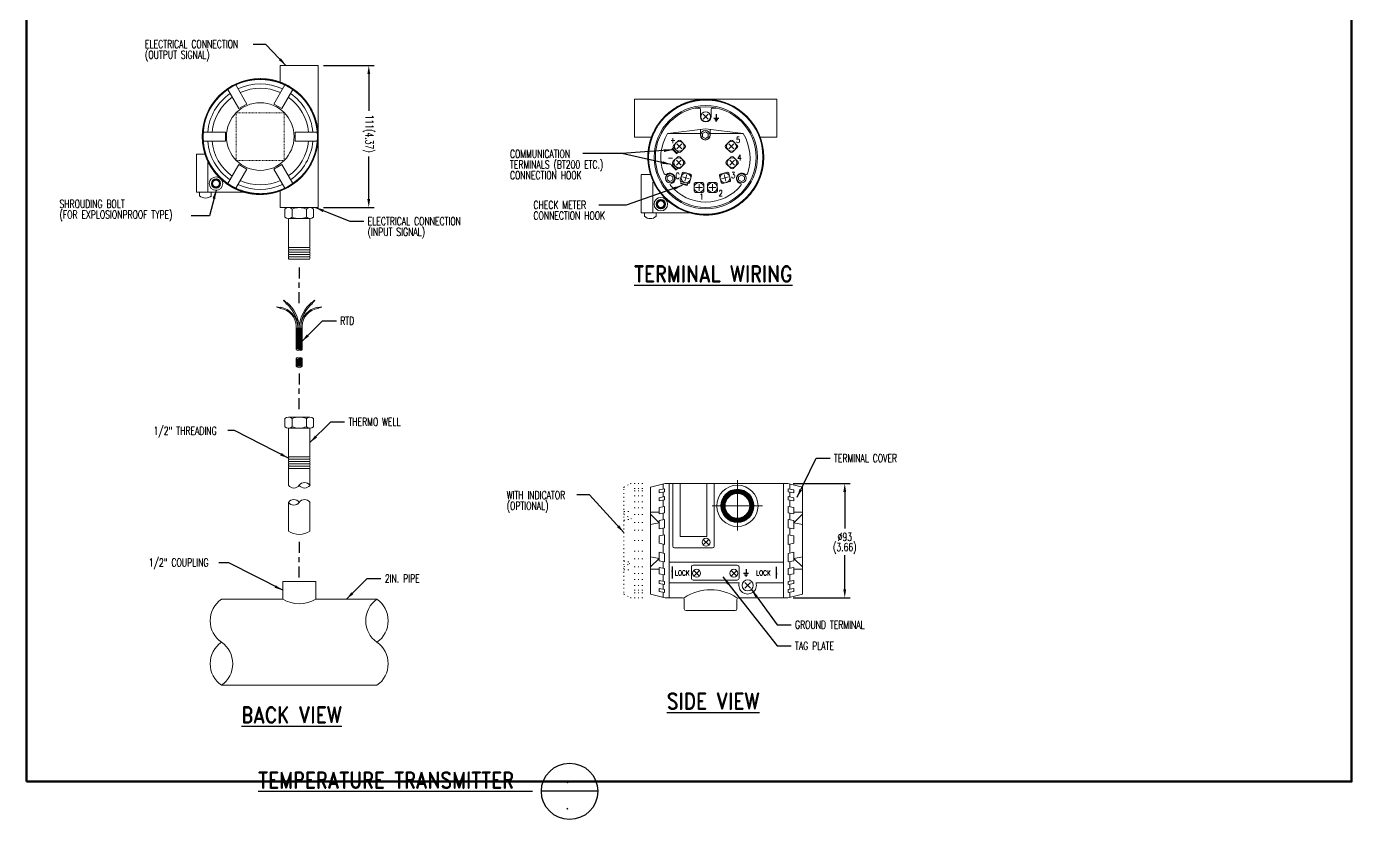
# Model space of a CAD drawing. Header units: inches. Extents: x -3516 to -3144, y -293 to -72.
# Drawn here: x -3516.4 to -3330.4, y -292.9 to -181.5 of the extents above; entities that cross this region are included whole.
import ezdxf
from ezdxf.enums import TextEntityAlignment as Align

# ---------------------------------------------------------------- set-up
doc = ezdxf.new("R2010")
doc.units = ezdxf.units.IN
doc.header["$LTSCALE"] = 0.5
doc.header["$MEASUREMENT"] = 0
doc.linetypes.add('HIDDEN2', pattern=[0.1875, 0.125, -0.0625])
doc.layers.get('0').update_dxf_attribs({"lineweight": 18})
doc.layers.get('Defpoints').update_dxf_attribs({"color": 251, "lineweight": 140})
for name, color, linetype in [('FH-TITLES', 101, 'Continuous'), ('MU-PART-NUMB', 21, 'Continuous'), ('MU-PART-NUMB @ 12', 21, 'Continuous')]:
    doc.layers.add(name, color=color, linetype=linetype)
doc.styles.add('ROMAND', font='romand.shx')
doc.styles.add('RomanS', font='romans.shx', dxfattribs={"width": 0.85})
doc.dimstyles.new('FH_Arrow_Leader', dxfattribs={"dimscale": 96, "dimtxt": 0.09375, "dimasz": 0.1, "dimexe": 0.0625, "dimexo": 0.0625, "dimgap": 0.09, "dimtad": 0, "dimtih": 1, "dimtoh": 1, "dimdec": 4, "dimzin": 0, "dimdsep": 46, "dimlunit": 4, "dimtxsty": 'RomanS', "dimcen": 0.09, "dimadec": 0, "dimazin": 0, "dimtfac": 1, "dimtdec": 4, "dimtofl": 0, "dimtmove": 0, "dimatfit": 3, "dimfxl": 1, "dimtolj": 1, "dimtzin": 0, "dimarcsym": 0})
pattern_1 = [(45, (328.96165, 21.9192), (-0.0972271824, 0.0972271824), [])]

msp = doc.modelspace()

# ---------------------------------------------------------------- hatches: boundary and pattern name
h = msp.add_hatch()
h.set_pattern_fill('ANSI31', color=256, scale=0.25, angle=-90, style=0)
h.set_pattern_definition([(315, (-3276.494807, -3677.43884), (0.0220970869, 0.0220970869), [])])
h.paths.add_polyline_path([(-3483.55, -188.84, 1), (-3483.55, -205.11, 1)])
h.paths.add_polyline_path([(-3483.55, -205, -1), (-3483.55, -188.95, -1)], flags=16)
h = msp.add_hatch()
h.set_pattern_fill('ANSI31', color=256, scale=0.25, style=0)
h.set_pattern_definition([(45, (59.45617, 7.1843), (-0.0220970869, 0.0220970869), [])])
h.paths.add_polyline_path([(-3429.14, -199.87, 1), (-3412.87, -199.87, 1)])
h.paths.add_polyline_path([(-3412.98, -199.87, -1), (-3429.04, -199.87, -1)], flags=16)
h = msp.add_hatch()
h.set_pattern_fill('ANSI31', color=256, angle=-90, style=0)
h.set_pattern_definition([(315, (-3276.87543, -3677.11332), (0.0883883476, 0.0883883476), [])])
h.paths.add_polyline_path([(-3489.76, -202.93, 1), (-3489.76, -204.23, 1)])
h.paths.add_polyline_path([(-3489.76, -204.05, -1), (-3489.76, -203.11, -1)], flags=16)
h = msp.add_hatch()
h.set_pattern_fill('ANSI31', color=256, angle=-90, style=0)
h.set_pattern_definition([(315, (-3214.42465, -3680.0066), (0.0883883476, 0.0883883476), [])])
h.paths.add_polyline_path([(-3427.31, -205.82, 1), (-3427.31, -207.12, 1)])
h.paths.add_polyline_path([(-3427.31, -206.94, -1), (-3427.31, -206, -1)], flags=16)
h = msp.add_hatch()
h.set_pattern_fill('ANSI31', color=256, scale=1.1, style=0)
h.set_pattern_definition(pattern_1)
h.paths.add_polyline_path([(-3477.67, -223.88), (-3478.49, -223.88), (-3478.49, -226.91, -0.521319), (-3478.08, -226.91, 0.521319), (-3477.67, -226.91)])
h = msp.add_hatch()
h.set_pattern_fill('ANSI31', color=256, scale=1.1, style=0)
h.set_pattern_definition(pattern_1)
h.paths.add_polyline_path([(-3477.67, -228.13, 0.521319), (-3478.08, -228.13, -0.521319), (-3478.49, -228.13), (-3478.49, -229.22), (-3477.67, -229.22)])
h = msp.add_hatch()
h.set_pattern_fill('ANSI31', color=256, style=0)
h.set_pattern_definition([(45, (7.14976, -45.29113), (-0.0883883476, 0.0883883476), [])])
h.paths.add_polyline_path([(-3418.88, -248.86, 1), (-3414.25, -248.86, 1)])
h.paths.add_polyline_path([(-3414.83, -248.86, -1), (-3418.3, -248.86, -1)], flags=16)

# ---------------------------------------------------------------- linework, layer by layer
for p, q in [((-3480.74, -189.34), (-3480.74, -186.99)), ((-3480.74, -186.99), (-3475.41, -186.99)), ((-3475.41, -206.96), (-3475.41, -186.99)), ((-3488.1, -190.36), (-3486.55, -193.04)), ((-3486.99, -189.73), (-3485.45, -192.41)), ((-3480.1, -189.73), (-3481.65, -192.41)), ((-3478.99, -190.36), (-3480.54, -193.04)), ((-3485.45, -192.41), (-3486.55, -193.04)), ((-3480.54, -193.04), (-3481.65, -192.41)), ((-3430.99, -197.06), (-3430.99, -191.73)), ((-3411.02, -191.73), (-3430.99, -191.73)), ((-3421.95, -192.97), (-3422.52, -192.97)), ((-3421.75, -194.19), (-3421.75, -193.17)), ((-3420.27, -194.19), (-3420.27, -193.17)), ((-3420.07, -192.97), (-3419.5, -192.97)), ((-3411.02, -197.06), (-3411.02, -191.73)), ((-3421.35, -193.84), (-3420.66, -194.53)), ((-3420.66, -193.84), (-3421.35, -194.53)), ((-3491.55, -196.34), (-3488.45, -196.34)), ((-3488.45, -196.34), (-3488.45, -197.61)), ((-3475.55, -196.34), (-3478.64, -196.34)), ((-3478.64, -196.34), (-3478.64, -197.61)), ((-3428.64, -197.06), (-3430.99, -197.06)), ((-3421.06, -195.87), (-3426.35, -196.56)), ((-3426.35, -196.56), (-3421.75, -196.56)), ((-3421.75, -196.77), (-3421.75, -195.96)), ((-3415.76, -196.56), (-3421.06, -195.87)), ((-3420.37, -196.77), (-3420.37, -195.96)), ((-3420.37, -196.56), (-3415.76, -196.56)), ((-3413.37, -197.06), (-3411.02, -197.06)), ((-3491.55, -197.61), (-3488.45, -197.61)), ((-3475.55, -197.61), (-3478.64, -197.61)), ((-3425.68, -198.64), (-3425.75, -198.72)), ((-3425.08, -199.39), (-3425.75, -198.72)), ((-3425.53, -198.49), (-3425.68, -198.64)), ((-3425, -199.32), (-3425.68, -198.64)), ((-3424.85, -197.52), (-3425.53, -198.21)), ((-3425.53, -198.49), (-3424.85, -199.17)), ((-3425.05, -198), (-3424.37, -198.69)), ((-3424.37, -198), (-3425.05, -198.69)), ((-3423.88, -198.21), (-3424.57, -197.52)), ((-3424.57, -199.17), (-3423.88, -198.49)), ((-3418.23, -198.21), (-3417.54, -197.52)), ((-3417.54, -199.17), (-3418.23, -198.49)), ((-3417.06, -198), (-3417.75, -198.69)), ((-3417.75, -198), (-3417.06, -198.69)), ((-3417.26, -197.52), (-3416.58, -198.21)), ((-3416.58, -198.49), (-3417.26, -199.17)), ((-3491.3, -199.44), (-3492.52, -199.44)), ((-3492.52, -199.44), (-3492.52, -204.81)), ((-3490.89, -200.46), (-3490.89, -204.81)), ((-3425.62, -200.79), (-3425.77, -200.94)), ((-3424.94, -199.82), (-3425.63, -200.5)), ((-3425.63, -200.79), (-3424.94, -201.47)), ((-3425.14, -200.3), (-3424.46, -200.99)), ((-3424.46, -200.3), (-3425.14, -200.99)), ((-3425.01, -199.31), (-3425.08, -199.39)), ((-3424.86, -199.17), (-3425, -199.32)), ((-3423.98, -200.5), (-3424.66, -199.82)), ((-3424.66, -201.47), (-3423.98, -200.79)), ((-3418.14, -200.5), (-3417.45, -199.82)), ((-3417.45, -201.47), (-3418.14, -200.79)), ((-3416.97, -200.3), (-3417.65, -200.99)), ((-3417.65, -200.3), (-3416.97, -200.99)), ((-3417.17, -199.82), (-3416.49, -200.5)), ((-3416.49, -200.79), (-3417.17, -201.47)), ((-3488.1, -203.58), (-3486.55, -200.9)), ((-3486.99, -204.22), (-3485.45, -201.54)), ((-3485.45, -201.54), (-3486.55, -200.9)), ((-3480.54, -200.9), (-3481.65, -201.54)), ((-3480.1, -204.22), (-3481.65, -201.54)), ((-3478.99, -203.58), (-3480.54, -200.9)), ((-3430.07, -202.33), (-3430.07, -207.7)), ((-3428.84, -202.31), (-3430.06, -202.31)), ((-3425.77, -200.94), (-3425.84, -201.02)), ((-3425.17, -201.69), (-3425.84, -201.02)), ((-3425.1, -201.61), (-3425.77, -200.94)), ((-3425.1, -201.61), (-3425.17, -201.69)), ((-3424.95, -201.47), (-3425.1, -201.61)), ((-3424.34, -202.13), (-3424.59, -203.07)), ((-3424.27, -202.65), (-3423.33, -202.9)), ((-3423.16, -202.24), (-3424.09, -201.99)), ((-3423.67, -202.31), (-3423.93, -203.25)), ((-3423.27, -203.42), (-3423.01, -202.49)), ((-3418.85, -203.42), (-3419.1, -202.49)), ((-3418.95, -202.24), (-3418.02, -201.99)), ((-3417.84, -202.65), (-3418.78, -202.9)), ((-3418.44, -202.31), (-3418.18, -203.25)), ((-3417.78, -202.13), (-3417.53, -203.07)), ((-3428.44, -203.36), (-3428.44, -207.7)), ((-3424.49, -203.52), (-3424.52, -203.62)), ((-3423.6, -203.86), (-3424.52, -203.62)), ((-3424.44, -203.31), (-3424.49, -203.52)), ((-3423.57, -203.76), (-3424.49, -203.52)), ((-3424.44, -203.31), (-3423.51, -203.56)), ((-3423.57, -203.76), (-3423.6, -203.86)), ((-3423.52, -203.56), (-3423.57, -203.76)), ((-3422.63, -203.65), (-3422.63, -204.62)), ((-3421.46, -203.45), (-3422.43, -203.45)), ((-3422.43, -204.13), (-3421.46, -204.14)), ((-3421.95, -203.65), (-3421.95, -204.62)), ((-3421.26, -204.62), (-3421.26, -203.65)), ((-3420.75, -204.62), (-3420.75, -203.65)), ((-3419.58, -204.13), (-3420.56, -204.14)), ((-3420.55, -203.45), (-3419.59, -203.45)), ((-3420.07, -203.65), (-3420.07, -204.62)), ((-3419.39, -203.65), (-3419.38, -204.62)), ((-3417.67, -203.31), (-3418.6, -203.56)), ((-3492.52, -204.81), (-3490.89, -204.81)), ((-3492.06, -204.81), (-3492.06, -205.29)), ((-3490.89, -204.81), (-3485.75, -204.81)), ((-3490.42, -204.81), (-3490.42, -205.29)), ((-3480.74, -204.61), (-3480.74, -206.96)), ((-3422.43, -204.82), (-3421.47, -204.82)), ((-3419.58, -204.82), (-3420.55, -204.82)), ((-3480.74, -206.96), (-3475.41, -206.96)), ((-3480.09, -207.16), (-3480.09, -208.31)), ((-3479.59, -206.96), (-3476.57, -206.96)), ((-3479.09, -207.16), (-3479.09, -208.31)), ((-3477.07, -207.16), (-3477.07, -208.31)), ((-3476.06, -207.16), (-3476.06, -208.31)), ((-3430.07, -207.7), (-3428.44, -207.7)), ((-3429.61, -207.7), (-3429.61, -208.18)), ((-3428.44, -207.7), (-3423.3, -207.7)), ((-3427.97, -207.7), (-3427.97, -208.18)), ((-3479.59, -208.51), (-3476.57, -208.51)), ((-3479.59, -208.51), (-3479.59, -212.57)), ((-3476.57, -208.51), (-3476.57, -212.57)), ((-3476.57, -212.57), (-3479.59, -212.57)), ((-3476.66, -212.89), (-3479.5, -212.89)), ((-3476.66, -212.89), (-3479.5, -212.89)), ((-3476.66, -212.89), (-3479.5, -212.89)), ((-3476.66, -213.21), (-3479.5, -213.21)), ((-3476.66, -213.54), (-3479.5, -213.54)), ((-3476.66, -213.86), (-3479.5, -213.86)), ((-3476.66, -213.21), (-3479.33, -213.21)), ((-3476.66, -213.21), (-3479.33, -213.21)), ((-3476.66, -213.54), (-3479.33, -213.54)), ((-3476.66, -213.54), (-3479.33, -213.54)), ((-3476.66, -213.86), (-3479.33, -213.86)), ((-3476.66, -213.86), (-3479.33, -213.86)), ((-3476.57, -214.18), (-3479.59, -214.18)), ((-3477.32, -214.18), (-3478.83, -214.18)), ((-3477.32, -214.18), (-3478.83, -214.18)), ((-3481.2, -220.88), (-3481.22, -220.95)), ((-3480.72, -221.07), (-3481.22, -220.95)), ((-3480.71, -221), (-3481.2, -220.88)), ((-3480.69, -220.95), (-3480.73, -221.12)), ((-3480.24, -219.97), (-3480.29, -220.02)), ((-3479.92, -220.37), (-3480.29, -220.02)), ((-3479.86, -220.32), (-3480.24, -219.97)), ((-3479.82, -220.27), (-3479.96, -220.42)), ((-3476.33, -220.27), (-3476.2, -220.42)), ((-3476.29, -220.32), (-3475.92, -219.97)), ((-3476.24, -220.37), (-3475.87, -220.02)), ((-3475.92, -219.97), (-3475.87, -220.02)), ((-3475.46, -220.95), (-3475.42, -221.12)), ((-3475.45, -221), (-3474.95, -220.88)), ((-3475.43, -221.07), (-3474.94, -220.95)), ((-3474.95, -220.88), (-3474.94, -220.95)), ((-3478.49, -223.88), (-3478.49, -223.62)), ((-3478.49, -226.91), (-3478.49, -223.88)), ((-3478.49, -223.88), (-3477.67, -223.88)), ((-3478.28, -223.88), (-3478.28, -223.62)), ((-3478.08, -223.88), (-3478.08, -223.62)), ((-3477.87, -223.88), (-3477.87, -223.62)), ((-3477.67, -223.88), (-3477.67, -223.62)), ((-3477.67, -226.91), (-3477.67, -223.88)), ((-3478.49, -228.13), (-3478.49, -229.22)), ((-3477.67, -228.13), (-3477.67, -229.22)), ((-3478.49, -229.22), (-3477.67, -229.22)), ((-3480.09, -237.74), (-3480.09, -236.58)), ((-3476.57, -236.38), (-3479.59, -236.38)), ((-3479.59, -237.94), (-3479.59, -241.99)), ((-3476.57, -237.94), (-3479.59, -237.94)), ((-3479.09, -237.74), (-3479.09, -236.58)), ((-3477.07, -237.74), (-3477.07, -236.58)), ((-3476.57, -237.94), (-3476.57, -241.99)), ((-3476.06, -237.74), (-3476.06, -236.58)), ((-3476.57, -241.99), (-3479.59, -241.99)), ((-3479.59, -243.61), (-3479.59, -245.97)), ((-3476.57, -243.61), (-3479.59, -243.61)), ((-3476.66, -242.32), (-3479.5, -242.32)), ((-3476.66, -242.32), (-3479.5, -242.32)), ((-3476.66, -242.32), (-3479.5, -242.32)), ((-3476.66, -242.64), (-3479.5, -242.64)), ((-3476.66, -242.96), (-3479.5, -242.96)), ((-3476.66, -243.28), (-3479.5, -243.28)), ((-3476.66, -242.64), (-3479.33, -242.64)), ((-3476.66, -242.64), (-3479.33, -242.64)), ((-3476.66, -242.96), (-3479.33, -242.96)), ((-3476.66, -242.96), (-3479.33, -242.96)), ((-3476.66, -243.28), (-3479.33, -243.28)), ((-3476.66, -243.28), (-3479.33, -243.28)), ((-3477.32, -243.61), (-3478.83, -243.61)), ((-3477.32, -243.61), (-3478.83, -243.61)), ((-3476.57, -243.61), (-3476.57, -245.97)), ((-3416.57, -245.24), (-3416.57, -252.34)), ((-3432.5, -246.22), (-3432.39, -246.17)), ((-3432.5, -246.35), (-3432.5, -246.22)), ((-3432.5, -246.63), (-3432.5, -246.5)), ((-3432.5, -247.18), (-3432.5, -247.06)), ((-3432, -245.97), (-3431.89, -245.92)), ((-3431.56, -245.75), (-3431.52, -245.72)), ((-3431.52, -245.72), (-3431.46, -245.72)), ((-3431.07, -245.72), (-3430.94, -245.72)), ((-3431.07, -246.41), (-3430.94, -246.41)), ((-3431.07, -246.77), (-3430.94, -246.77)), ((-3430.51, -245.72), (-3430.39, -245.72)), ((-3430.51, -246.41), (-3430.39, -246.41)), ((-3430.51, -246.77), (-3430.39, -246.77)), ((-3429.96, -245.72), (-3429.83, -245.72)), ((-3429.96, -246.41), (-3429.83, -246.41)), ((-3429.96, -246.77), (-3429.83, -246.77)), ((-3426.73, -245.72), (-3428.77, -246.22)), ((-3428.77, -246.22), (-3428.77, -261.28)), ((-3427.57, -246.6), (-3426.79, -246.45)), ((-3427.57, -247.03), (-3427.57, -246.6)), ((-3427.57, -247.03), (-3426.79, -246.88)), ((-3427, -245.79), (-3427, -246.49)), ((-3427, -246.92), (-3427, -247.62)), ((-3426.79, -246.45), (-3426.79, -246.88)), ((-3426.13, -245.72), (-3426.73, -245.72)), ((-3426.13, -245.72), (-3410.08, -245.72)), ((-3426.13, -261.78), (-3426.13, -245.72)), ((-3425.65, -245.72), (-3425.65, -254.52)), ((-3424.61, -245.72), (-3424.61, -253.18)), ((-3420.85, -253.18), (-3420.85, -245.72)), ((-3419.81, -245.72), (-3419.81, -254.52)), ((-3410.08, -245.72), (-3409.48, -245.72)), ((-3410.08, -245.72), (-3410.08, -261.78)), ((-3409.48, -245.72), (-3407.45, -246.22)), ((-3409.42, -246.45), (-3409.42, -246.88)), ((-3408.64, -246.6), (-3409.42, -246.45)), ((-3408.64, -247.03), (-3409.42, -246.88)), ((-3409.21, -245.79), (-3409.21, -246.49)), ((-3409.21, -246.92), (-3409.21, -247.62)), ((-3408.64, -247.03), (-3408.64, -246.6)), ((-3407.45, -246.22), (-3407.45, -261.28)), ((-3479.59, -248.37), (-3479.59, -252.43)), ((-3476.57, -248.37), (-3476.57, -252.43)), ((-3432.5, -247.73), (-3432.5, -247.61)), ((-3432.5, -248.29), (-3432.5, -248.17)), ((-3432.5, -248.84), (-3432.5, -248.72)), ((-3431.07, -247.43), (-3430.94, -247.43)), ((-3431.07, -248.31), (-3430.94, -248.31)), ((-3431.07, -249.15), (-3430.94, -249.15)), ((-3430.51, -247.43), (-3430.39, -247.43)), ((-3430.51, -248.31), (-3430.39, -248.31)), ((-3430.51, -249.15), (-3430.39, -249.15)), ((-3429.96, -247.43), (-3429.83, -247.43)), ((-3429.96, -248.31), (-3429.83, -248.31)), ((-3429.96, -249.15), (-3429.83, -249.15)), ((-3427.57, -247.73), (-3426.79, -247.57)), ((-3427.57, -248.16), (-3427.57, -247.73)), ((-3427.57, -248.16), (-3426.79, -248)), ((-3427.57, -249.11), (-3426.79, -248.95)), ((-3427.57, -249.98), (-3427.57, -249.11)), ((-3427, -248.05), (-3427, -248.99)), ((-3426.79, -247.57), (-3426.79, -248)), ((-3426.79, -248.95), (-3426.79, -249.82)), ((-3413.03, -248.86), (-3420.12, -248.86)), ((-3409.42, -247.57), (-3409.42, -248)), ((-3408.64, -247.73), (-3409.42, -247.57)), ((-3408.64, -248.16), (-3409.42, -248)), ((-3409.42, -248.95), (-3409.42, -249.82)), ((-3408.64, -249.11), (-3409.42, -248.95)), ((-3409.21, -248.05), (-3409.21, -248.99)), ((-3408.64, -248.16), (-3408.64, -247.73)), ((-3408.64, -249.98), (-3408.64, -249.11)), ((-3432.5, -249.4), (-3432.5, -249.28)), ((-3432.5, -249.65), (-3432.37, -249.65)), ((-3432.5, -249.95), (-3432.5, -249.83)), ((-3432.5, -250.06), (-3432.39, -250.12)), ((-3432.5, -250.51), (-3432.5, -250.39)), ((-3432.5, -250.89), (-3432.38, -250.87)), ((-3432.5, -251.06), (-3432.5, -250.94)), ((-3432.02, -250.34), (-3431.91, -250.4)), ((-3431.95, -250.79), (-3431.83, -250.77)), ((-3431.94, -249.65), (-3431.82, -249.65)), ((-3431.54, -250.62), (-3431.43, -250.68)), ((-3431.07, -250.06), (-3430.94, -250.06)), ((-3430.51, -250.06), (-3430.39, -250.06)), ((-3429.96, -250.06), (-3429.83, -250.06)), ((-3427.57, -249.75), (-3428.77, -249.75)), ((-3427.57, -251.25), (-3428.77, -250.05)), ((-3427.57, -249.98), (-3426.79, -249.82)), ((-3427.57, -250.91), (-3426.79, -250.76)), ((-3427.57, -252.11), (-3427.57, -250.91)), ((-3427, -249.86), (-3427, -250.8)), ((-3426.79, -250.76), (-3426.79, -251.95)), ((-3408.64, -249.98), (-3409.42, -249.82)), ((-3409.42, -250.76), (-3409.42, -251.95)), ((-3408.64, -250.91), (-3409.42, -250.76)), ((-3409.21, -249.86), (-3409.21, -250.8)), ((-3408.64, -249.75), (-3407.45, -249.75)), ((-3408.64, -251.25), (-3407.45, -250.05)), ((-3408.64, -252.11), (-3408.64, -250.91)), ((-3432.5, -251.62), (-3432.5, -251.49)), ((-3432.5, -252.17), (-3432.5, -252.05)), ((-3432.5, -252.73), (-3432.5, -252.6)), ((-3431.07, -251.18), (-3430.94, -251.18)), ((-3431.07, -252.29), (-3430.94, -252.29)), ((-3430.51, -251.18), (-3430.39, -251.18)), ((-3430.51, -252.29), (-3430.39, -252.29)), ((-3429.96, -251.18), (-3429.83, -251.18)), ((-3429.96, -252.29), (-3429.83, -252.29)), ((-3427.57, -251.25), (-3428.77, -251.47)), ((-3427.57, -252.11), (-3426.79, -251.95)), ((-3427.57, -253.07), (-3426.79, -252.92)), ((-3427, -252), (-3427, -252.92)), ((-3426.79, -252.92), (-3426.79, -254.27)), ((-3408.64, -252.11), (-3409.42, -251.95)), ((-3408.64, -253.07), (-3409.42, -252.92)), ((-3409.42, -252.92), (-3409.42, -254.27)), ((-3409.21, -252), (-3409.21, -252.92)), ((-3408.64, -251.25), (-3407.45, -251.47)), ((-3432.5, -253.28), (-3432.5, -253.16)), ((-3432.5, -253.84), (-3432.5, -253.71)), ((-3432.5, -254.39), (-3432.5, -254.27)), ((-3431.07, -253.75), (-3430.94, -253.75)), ((-3430.51, -253.75), (-3430.39, -253.75)), ((-3429.96, -253.75), (-3429.83, -253.75)), ((-3427.57, -253.07), (-3427.57, -254.11)), ((-3427.57, -254.11), (-3426.79, -254.27)), ((-3427, -254.27), (-3427, -255.5)), ((-3420.06, -254.77), (-3425.4, -254.77)), ((-3424.61, -253.18), (-3420.85, -253.18)), ((-3421.37, -253.58), (-3420.58, -254.36)), ((-3420.58, -253.58), (-3421.37, -254.36)), ((-3408.64, -254.11), (-3409.42, -254.27)), ((-3409.21, -254.27), (-3409.21, -255.5)), ((-3408.64, -253.07), (-3408.64, -254.11)), ((-3432.5, -254.95), (-3432.5, -254.82)), ((-3432.5, -255.5), (-3432.5, -255.38)), ((-3432.5, -256.06), (-3432.5, -255.93)), ((-3432.5, -256.61), (-3432.5, -256.49)), ((-3432.5, -256.61), (-3432.38, -256.63)), ((-3431.07, -255.21), (-3430.94, -255.21)), ((-3431.07, -256.32), (-3430.94, -256.32)), ((-3430.51, -255.21), (-3430.39, -255.21)), ((-3430.51, -256.32), (-3430.39, -256.32)), ((-3429.96, -255.21), (-3429.83, -255.21)), ((-3429.96, -256.32), (-3429.83, -256.32)), ((-3427.57, -256.25), (-3428.77, -256.03)), ((-3427.57, -256.25), (-3428.77, -257.45)), ((-3427.57, -255.39), (-3426.79, -255.55)), ((-3427.57, -255.39), (-3427.57, -256.59)), ((-3427.57, -256.59), (-3426.79, -256.74)), ((-3426.79, -256.74), (-3426.79, -255.55)), ((-3408.64, -255.39), (-3409.42, -255.55)), ((-3409.42, -256.74), (-3409.42, -255.55)), ((-3408.64, -256.59), (-3409.42, -256.74)), ((-3408.64, -255.39), (-3408.64, -256.59)), ((-3408.64, -256.25), (-3407.45, -256.03)), ((-3408.64, -256.25), (-3407.45, -257.45)), ((-3432.5, -257.16), (-3432.5, -257.04)), ((-3432.5, -257.44), (-3432.39, -257.38)), ((-3432.5, -257.72), (-3432.5, -257.6)), ((-3432.5, -257.85), (-3432.37, -257.85)), ((-3432.5, -258.27), (-3432.5, -258.15)), ((-3432.02, -257.16), (-3431.91, -257.1)), ((-3431.95, -256.71), (-3431.83, -256.73)), ((-3431.94, -257.85), (-3431.82, -257.85)), ((-3431.78, -257.02), (-3431.67, -256.96)), ((-3431.07, -257.44), (-3430.94, -257.44)), ((-3431.07, -258.35), (-3430.94, -258.35)), ((-3430.51, -257.44), (-3430.39, -257.44)), ((-3430.51, -258.35), (-3430.39, -258.35)), ((-3429.96, -257.44), (-3429.83, -257.44)), ((-3429.96, -258.35), (-3429.83, -258.35)), ((-3427.57, -257.75), (-3428.77, -257.75)), ((-3427.57, -257.52), (-3426.79, -257.68)), ((-3427.57, -257.52), (-3427.57, -258.39)), ((-3427.57, -258.39), (-3426.79, -258.55)), ((-3427, -256.7), (-3427, -257.64)), ((-3427, -258.51), (-3427, -259.45)), ((-3426.79, -258.55), (-3426.79, -257.68)), ((-3426.13, -256.79), (-3410.08, -256.79)), ((-3421.91, -257.94), (-3422.69, -258.73)), ((-3422.69, -257.94), (-3421.91, -258.73)), ((-3417.46, -257.94), (-3416.67, -258.73)), ((-3416.67, -257.94), (-3417.46, -258.73)), ((-3408.64, -257.52), (-3409.42, -257.68)), ((-3409.42, -258.55), (-3409.42, -257.68)), ((-3408.64, -258.39), (-3409.42, -258.55)), ((-3409.21, -256.7), (-3409.21, -257.64)), ((-3409.21, -258.51), (-3409.21, -259.45)), ((-3408.64, -257.52), (-3408.64, -258.39)), ((-3408.64, -257.75), (-3407.45, -257.75)), ((-3480.4, -259.49), (-3475.76, -259.49)), ((-3480.4, -259.49), (-3480.4, -261.98)), ((-3475.76, -259.49), (-3475.76, -261.98)), ((-3432.5, -258.83), (-3432.5, -258.71)), ((-3432.5, -259.38), (-3432.5, -259.26)), ((-3432.5, -259.94), (-3432.5, -259.82)), ((-3432.5, -260.49), (-3432.5, -260.37)), ((-3431.07, -259.19), (-3430.94, -259.19)), ((-3431.07, -260.07), (-3430.94, -260.07)), ((-3430.51, -259.19), (-3430.39, -259.19)), ((-3430.51, -260.07), (-3430.39, -260.07)), ((-3429.96, -259.19), (-3429.83, -259.19)), ((-3429.96, -260.07), (-3429.83, -260.07)), ((-3427.57, -259.34), (-3426.79, -259.5)), ((-3427.57, -259.34), (-3427.57, -259.77)), ((-3427.57, -259.77), (-3426.79, -259.93)), ((-3427, -259.88), (-3427, -260.58)), ((-3426.79, -259.93), (-3426.79, -259.5)), ((-3426.13, -259.67), (-3416.31, -259.67)), ((-3415.52, -259.65), (-3414.73, -260.43)), ((-3414.73, -259.65), (-3415.52, -260.43)), ((-3413.96, -259.67), (-3410.08, -259.67)), ((-3408.64, -259.34), (-3409.42, -259.5)), ((-3409.42, -259.93), (-3409.42, -259.5)), ((-3408.64, -259.77), (-3409.42, -259.93)), ((-3409.21, -259.88), (-3409.21, -260.58)), ((-3408.64, -259.34), (-3408.64, -259.77)), ((-3480.4, -261.98), (-3488.99, -261.98)), ((-3475.76, -261.98), (-3467.17, -261.98)), ((-3432.5, -261.05), (-3432.5, -260.92)), ((-3432.5, -261.28), (-3432.5, -261.2)), ((-3432.5, -261.28), (-3432.39, -261.33)), ((-3432, -261.53), (-3431.89, -261.58)), ((-3431.56, -261.75), (-3431.52, -261.78)), ((-3431.52, -261.78), (-3431.46, -261.78)), ((-3431.07, -260.73), (-3430.94, -260.73)), ((-3431.07, -261.09), (-3430.94, -261.09)), ((-3431.07, -261.78), (-3430.94, -261.78)), ((-3430.51, -260.73), (-3430.39, -260.73)), ((-3430.51, -261.09), (-3430.39, -261.09)), ((-3430.51, -261.78), (-3430.39, -261.78)), ((-3429.96, -260.73), (-3429.83, -260.73)), ((-3429.96, -261.09), (-3429.83, -261.09)), ((-3429.96, -261.78), (-3429.83, -261.78)), ((-3426.73, -261.78), (-3428.77, -261.28)), ((-3427.57, -260.47), (-3426.79, -260.62)), ((-3427.57, -260.47), (-3427.57, -260.9)), ((-3427.57, -260.9), (-3426.79, -261.05)), ((-3427, -261.01), (-3427, -261.71)), ((-3426.79, -261.05), (-3426.79, -260.62)), ((-3426.13, -261.78), (-3426.73, -261.78)), ((-3424.27, -261.78), (-3426.13, -261.78)), ((-3424.02, -262.03), (-3424.02, -263.32)), ((-3416.63, -263.32), (-3416.63, -262.03)), ((-3410.08, -261.78), (-3416.38, -261.78)), ((-3410.08, -261.78), (-3409.48, -261.78)), ((-3409.48, -261.78), (-3407.45, -261.28)), ((-3408.64, -260.47), (-3409.42, -260.62)), ((-3409.42, -261.05), (-3409.42, -260.62)), ((-3408.64, -260.9), (-3409.42, -261.05)), ((-3409.21, -261.01), (-3409.21, -261.71)), ((-3408.64, -260.47), (-3408.64, -260.9)), ((-3423.77, -263.57), (-3416.88, -263.57)), ((-3467.17, -274.07), (-3488.99, -274.07))]:
    msp.add_line(p, q)
at = {"linetype": 'HIDDEN2', "ltscale": 0.5}
msp.add_lwpolyline([(-3480.19, -193.62), (-3480.2, -200.34), (-3486.91, -200.33), (-3486.91, -193.62)], close=True, dxfattribs=at)
for points in [[(-3421.06, -197.24), (-3420.65, -197), (-3420.65, -196.54), (-3421.06, -196.3), (-3421.46, -196.54), (-3421.46, -197)], [(-3425.62, -202.61), (-3426.03, -202.38), (-3426.43, -202.61), (-3426.43, -203.07), (-3426.03, -203.31), (-3425.62, -203.07)], [(-3416.39, -202.61), (-3415.99, -202.38), (-3415.58, -202.61), (-3415.58, -203.07), (-3415.99, -203.31), (-3416.39, -203.07)]]:
    msp.add_lwpolyline(points, close=True)
msp.add_lwpolyline([(-3422.78, -257.2), (-3416.59, -257.2, -0.414214), (-3416.34, -257.45), (-3416.34, -259.04, -0.414214), (-3416.59, -259.29), (-3422.78, -259.29, -0.414214), (-3423.03, -259.04), (-3423.03, -257.45, -0.414214)], format="xyb", close=True)
for centre, radius in [((-3483.55, -196.97), 8.13), ((-3483.55, -196.97), 8.03), ((-3483.55, -196.97), 4.75), ((-3421.01, -199.87), 8.13), ((-3421.01, -199.87), 8.03), ((-3421.01, -199.87), 7.25), ((-3421.01, -199.87), 7.07), ((-3421.01, -194.19), 0.683), ((-3421.06, -196.77), 0.647), ((-3424.71, -198.35), 0.683), ((-3417.4, -198.35), 0.683), ((-3424.8, -200.65), 0.683), ((-3417.31, -200.65), 0.683), ((-3489.76, -203.58), 0.947), ((-3426.03, -202.84), 0.647), ((-3423.8, -202.78), 0.683), ((-3418.31, -202.78), 0.683), ((-3415.99, -202.84), 0.647), ((-3489.76, -203.58), 0.65), ((-3489.76, -203.58), 0.469), ((-3421.95, -204.13), 0.683), ((-3420.07, -204.13), 0.683), ((-3427.31, -206.47), 0.947), ((-3427.31, -206.47), 0.65), ((-3427.31, -206.47), 0.469), ((-3416.57, -248.86), 2.9), ((-3416.57, -248.86), 2.32), ((-3416.57, -248.86), 1.73), ((-3420.97, -253.97), 0.557), ((-3422.3, -258.33), 0.557), ((-3417.07, -258.33), 0.557), ((-3415.12, -260.04), 0.782)]:
    msp.add_circle(centre, radius)
for centre, radius, start, end in [((-3483.55, -196.98), 7.4, 64.9819, 115.0412), ((-3483.53, -197.01), 7.43, 124.9275, 174.8134), ((-3483.55, -196.97), 6.79, 125.3788, 174.6651), ((-3483.54, -196.96), 6.78, 65.3645, 114.6863), ((-3483.55, -196.97), 6.8, 5.3614, 54.5927), ((-3483.55, -196.99), 7.41, 5.0493, 55.0953), ((-3421.95, -193.17), 0.2, 0, 90), ((-3420.07, -193.17), 0.2, 90, 180), ((-3421.01, -194.18), 0.742, 180.9331, 359.0669), ((-3421.07, -199.88), 6.25, 147.8521, 201.8693), ((-3421.06, -196.77), 0.69, 180, 360), ((-3421.54, -200.03), 6.75, 341.2032, 30.9809), ((-3483.55, -196.99), 7.4, 184.8212, 235.027), ((-3483.56, -196.98), 6.79, 185.3864, 234.6587), ((-3483.55, -196.97), 6.8, 305.3846, 354.5998), ((-3483.55, -196.99), 7.41, 305.0115, 355.1702), ((-3425.39, -198.35), 0.2, 135, 225), ((-3424.71, -197.66), 0.2, 45, 135), ((-3424.03, -198.35), 0.2, 315, 45), ((-3418.09, -198.35), 0.2, 135, 225), ((-3417.4, -197.66), 0.2, 45, 135), ((-3416.72, -198.35), 0.2, 315, 45), ((-3425.48, -200.65), 0.2, 135, 225), ((-3424.8, -199.96), 0.2, 45, 135), ((-3424.71, -199.03), 0.2, 225, 315), ((-3424.12, -200.65), 0.2, 315, 45), ((-3417.99, -200.65), 0.2, 135, 225), ((-3417.4, -199.03), 0.2, 225, 315), ((-3417.31, -199.96), 0.2, 45, 135), ((-3416.63, -200.65), 0.2, 315, 45), ((-3426.68, -202.13), 0.2, 201.8693, 311.7863), ((-3426.06, -202.87), 0.756, 288.2414, 129.6754), ((-3424.8, -201.33), 0.2, 225, 315), ((-3424.14, -202.19), 0.2, 75, 165), ((-3423.21, -202.44), 0.2, 345, 75), ((-3418.9, -202.44), 0.2, 105, 195), ((-3417.97, -202.19), 0.2, 15, 105), ((-3417.31, -201.33), 0.2, 225, 315), ((-3415.95, -202.87), 0.756, 50.3246, 251.7586), ((-3415.34, -202.13), 0.2, 228.2137, 338.1307), ((-3483.55, -197), 7.39, 244.8705, 295.1809), ((-3483.55, -196.99), 6.78, 245.3574, 294.6986), ((-3425.85, -203.74), 0.156, 81.0267, 228.456), ((-3421.01, -199.74), 6.43, 219.7774, 320.2226), ((-3424.39, -203.12), 0.2, 165, 255), ((-3423.46, -203.37), 0.2, 255, 345), ((-3422.43, -203.65), 0.2, 89.8509, 179.8509), ((-3421.46, -203.65), 0.2, 359.8509, 89.8509), ((-3420.55, -203.65), 0.2, 90.1491, 180.1491), ((-3419.59, -203.65), 0.2, 0.1491, 90.1491), ((-3418.65, -203.37), 0.2, 195, 285), ((-3417.72, -203.12), 0.2, 285, 15), ((-3416.17, -203.74), 0.156, 311.544, 98.9733), ((-3491.24, -204.39), 1.22, 227.4773, 312.5227), ((-3422.43, -204.62), 0.2, 179.8509, 269.8509), ((-3421.46, -204.62), 0.2, 269.8509, 359.8509), ((-3420.55, -204.62), 0.2, 180.1491, 270.1491), ((-3419.58, -204.62), 0.2, 270.1491, 0.1491), ((-3479.59, -207.69), 0.731, 46.3972, 133.6028), ((-3479.59, -207.78), 0.731, 226.3972, 313.6028), ((-3478.08, -209.58), 2.62, 67.3801, 112.6199), ((-3478.08, -205.89), 2.62, 247.3801, 292.6199), ((-3476.57, -207.69), 0.731, 46.3972, 133.6028), ((-3476.57, -207.78), 0.731, 226.3972, 313.6028), ((-3428.79, -207.28), 1.22, 227.4773, 312.5227), ((-3479.4, -212.73), 0.188, 120.7392, 239.2608), ((-3479.4, -213.05), 0.188, 120.7392, 239.2608), ((-3479.4, -213.37), 0.188, 120.7392, 239.2608), ((-3479.4, -213.7), 0.188, 120.7392, 239.2608), ((-3479.4, -214.02), 0.188, 120.7392, 239.2608), ((-3476.75, -212.73), 0.188, 300.7392, 59.2608), ((-3476.75, -213.05), 0.188, 300.7392, 59.2608), ((-3476.75, -213.37), 0.188, 300.7392, 59.2608), ((-3476.75, -213.7), 0.188, 300.7392, 59.2608), ((-3476.75, -214.02), 0.188, 300.7392, 59.2608), ((-3481.11, -223.72), 2.62, 2.0618, 81.7969), ((-3481.18, -223.81), 2.9, 3.6442, 80.4137), ((-3482.7, -223.89), 4.43, 3.5247, 51.7024), ((-3482.88, -223.99), 4.81, 4.3956, 50.6055), ((-3473.28, -223.99), 4.81, 129.3945, 175.6044), ((-3473.45, -223.89), 4.43, 128.2976, 176.4753), ((-3474.98, -223.81), 2.9, 99.5863, 176.3558), ((-3475.05, -223.72), 2.62, 98.2031, 177.9382), ((-3478.28, -227.05), 0.248, 34.9323, 145.0677), ((-3478.28, -226.77), 0.248, 214.9323, 325.0677), ((-3477.87, -226.77), 0.248, 214.9323, 325.0677), ((-3478.28, -228.27), 0.248, 34.9323, 145.0677), ((-3478.28, -227.99), 0.248, 214.9323, 325.0677), ((-3477.87, -228.27), 0.248, 34.9323, 145.0677), ((-3478.08, -228.98), 0.472, 210.4239, 329.5761), ((-3479.59, -237.11), 0.731, 46.3972, 133.6028), ((-3479.59, -237.21), 0.731, 226.3972, 313.6028), ((-3478.08, -239), 2.62, 67.3801, 112.6199), ((-3478.08, -235.32), 2.62, 247.3801, 292.6199), ((-3476.57, -237.11), 0.731, 46.3972, 133.6028), ((-3476.57, -237.21), 0.731, 226.3972, 313.6028), ((-3479.4, -242.15), 0.188, 120.7392, 239.2608), ((-3479.4, -242.48), 0.188, 120.7392, 239.2608), ((-3479.4, -242.8), 0.188, 120.7392, 239.2608), ((-3479.4, -243.12), 0.188, 120.7392, 239.2608), ((-3479.4, -243.44), 0.188, 120.7392, 239.2608), ((-3476.75, -242.15), 0.188, 300.7392, 59.2608), ((-3476.75, -242.48), 0.188, 300.7392, 59.2608), ((-3476.75, -242.8), 0.188, 300.7392, 59.2608), ((-3476.75, -243.12), 0.188, 300.7392, 59.2608), ((-3476.75, -243.44), 0.188, 300.7392, 59.2608), ((-3478.83, -245.44), 0.922, 214.9323, 325.0677), ((-3477.32, -246.5), 0.922, 34.9323, 145.0677), ((-3477.32, -245.44), 0.922, 214.9323, 325.0677), ((-3478.83, -248.9), 0.922, 34.9323, 145.0677), ((-3478.83, -247.84), 0.922, 214.9323, 325.0677), ((-3477.32, -248.9), 0.922, 34.9323, 145.0677), ((-3478.08, -250.11), 2.76, 236.8368, 303.1632), ((-3425.4, -254.52), 0.25, 180, 270), ((-3420.06, -254.52), 0.25, 270, 0), ((-3415.13, -260.02), 1.23, 163.3769, 16.6231), ((-3486.88, -265), 3.69, 124.9323, 235.0677), ((-3478.08, -258.01), 4.6, 239.7221, 300.2779), ((-3465.05, -265), 3.69, 124.9323, 235.0677), ((-3469.28, -265), 3.69, 304.9323, 55.0677), ((-3424.27, -262.03), 0.25, 0, 90), ((-3420.33, -267.27), 6.62, 56.0715, 123.9285), ((-3416.38, -262.03), 0.25, 90, 180), ((-3423.77, -263.32), 0.25, 180, 270), ((-3416.88, -263.32), 0.25, 270, 0), ((-3486.88, -271.05), 3.69, 124.9323, 235.0677), ((-3491.1, -271.05), 3.69, 304.9323, 55.0677), ((-3469.28, -271.05), 3.69, 304.9323, 55.0677)]:
    msp.add_arc(centre, radius, start, end)
at = {"layer": 'Defpoints'}
msp.add_lwpolyline([(-3516.36, -287.6), (-3330.36, -287.6), (-3330.36, -179.6), (-3516.36, -179.6)], close=True, dxfattribs=at)
at = {"layer": 'FH-TITLES'}
msp.add_line((-3436.16, -288.97), (-3444.08, -288.97), dxfattribs=at)
msp.add_circle((-3440.12, -288.97), 3.96, dxfattribs=at)
at = {"layer": 'MU-PART-NUMB'}
for p, q in [((-3474.67, -186.97), (-3467.56, -186.98)), ((-3468.31, -188.18), (-3468.32, -193.36)), ((-3419.89, -194.4), (-3419.18, -194.4)), ((-3419.73, -194.59), (-3419.31, -194.59)), ((-3419.62, -194.76), (-3419.44, -194.76)), ((-3419.54, -193.83), (-3419.54, -194.4)), ((-3468.32, -205.74), (-3468.32, -199.78)), ((-3474.68, -206.94), (-3467.57, -206.94)), ((-3478.08, -215.37), (-3478.08, -216.91)), ((-3478.08, -218.24), (-3478.08, -217.5)), ((-3478.08, -220.38), (-3478.08, -218.84)), ((-3478.08, -230.25), (-3478.08, -231.79)), ((-3478.08, -233.12), (-3478.08, -232.38)), ((-3478.08, -235.26), (-3478.08, -233.72)), ((-3408.73, -245.72), (-3400.75, -245.72)), ((-3401.5, -246.92), (-3401.5, -252.03)), ((-3478.08, -253.91), (-3478.08, -255.45)), ((-3478.08, -256.79), (-3478.08, -256.05)), ((-3401.5, -260.58), (-3401.5, -255.77)), ((-3478.08, -258.92), (-3478.08, -257.38)), ((-3415.71, -258.33), (-3415, -258.33)), ((-3415.55, -258.53), (-3415.14, -258.53)), ((-3415.36, -257.76), (-3415.36, -258.33)), ((-3415.44, -258.69), (-3415.26, -258.69)), ((-3408.73, -261.78), (-3400.75, -261.78))]:
    msp.add_line(p, q, dxfattribs=at)
for points in [[(-3468.11, -188.18), (-3468.51, -188.18), (-3468.31, -186.98)], [(-3468.12, -205.74), (-3468.52, -205.74), (-3468.32, -206.94)], [(-3401.7, -246.92), (-3401.3, -246.92), (-3401.5, -245.72)], [(-3401.7, -260.58), (-3401.3, -260.58), (-3401.5, -261.78)]]:
    msp.add_solid(points, dxfattribs=at)

# ---------------------------------------------------------------- texts
at = {"layer": 'FH-TITLES', "style": 'ROMAND', "width": 0.85}
for s, p in [('%%UTERMINAL WIRING', (-3419.96, -217.4)), ('%%USIDE VIEW', (-3419.96, -277.43)), ('%%UBACK VIEW', (-3479.13, -279.37)), ('%%UTEMPERATURE TRANSMITTER  ', (-3464.58, -288.52))]:
    msp.add_text(s, height=2.25, dxfattribs=at).set_placement(p, align=Align.CENTER)
at = {"layer": 'FH-TITLES', "style": 'ROMAND'}
for p in [(-3440.44, -287.79), (-3440.44, -291.48)]:
    msp.add_text('.', height=1.5, dxfattribs=at).set_placement(p, align=Align.CENTER)
at = {"layer": 'MU-PART-NUMB', "style": 'RomanS', "width": 0.7}
for s, p in [('ELECTRICAL CONNECTION', (-3499.73, -184.54)), ('(OUTPUT SIGNAL)', (-3499.73, -186.04)), ('COMMUNICATION', (-3448.49, -199.97)), ('TERMINALS (BT200 ETC.)', (-3448.49, -201.47)), ('CONNECTION HOOK', (-3448.49, -202.97)), ('SHROUDING BOLT', (-3511.73, -207)), ('CHECK METER', (-3445.2, -207.15)), ('(FOR EXPLOSIONPROOF TYPE)', (-3511.73, -208.5)), ('ELECTRICAL CONNECTION', (-3468.47, -209.43)), ('CONNECTION HOOK', (-3445.2, -208.65)), ('(INPUT SIGNAL)', (-3468.47, -210.93)), ('RTD', (-3472.31, -223.41)), ('1/2" THREADING', (-3498.51, -238.87)), ('THERMO WELL', (-3471.17, -237.62)), ('TERMINAL COVER', (-3403, -242.73)), ('WITH INDICATOR', (-3448.95, -247.92)), ('(OPTIONAL)', (-3448.95, -249.42)), ('1/2" COUPLING', (-3499.19, -257.38)), ('2IN. PIPE', (-3466.06, -259.63)), ('GROUND TERMINAL', (-3408.48, -266.13)), ('TAG PLATE', (-3408.48, -269.1))]:
    msp.add_text(s, height=1.125, dxfattribs=at).set_placement(p)
msp.add_text('111(4.37)', height=1.125, rotation=269.9886, dxfattribs=at).set_placement((-3468.28, -196.57), align=Align.MIDDLE)
for s, height, p in [('5', 0.84, (-3416.47, -197.45)), ('+', 0.84, (-3425.61, -197.49)), ('-', 0.84, (-3425.96, -199.96)), ('4', 0.84, (-3416.28, -199.94)), ('C', 0.84, (-3424.96, -202.51)), ('3', 0.84, (-3417.15, -202.39)), ('2', 0.84, (-3418.91, -204.92)), ('1', 0.84, (-3421.59, -205.42)), ('%%C93', 1.125, (-3401.49, -253.23)), ('(3.66)', 1.125, (-3401.49, -254.73)), ('LOCK', 0.7, (-3424.31, -258.28)), ('LOCK', 0.7, (-3412.92, -258.28))]:
    msp.add_text(s, height=height, dxfattribs=at).set_placement(p, align=Align.MIDDLE)

# ---------------------------------------------------------------- leaders
at = {"layer": 'MU-PART-NUMB @ 12'}
for points, override in [([(-3479.95, -186.98), (-3482.75, -184.06), (-3484.54, -184.06)], {"dimscale": 12, "dimgap": 0.09, "dimtad": 0}), ([(-3425.69, -198.86), (-3432.79, -199.37), (-3438.28, -199.37)], {"dimscale": 12}), ([(-3425.9, -200.89), (-3432.79, -199.37)], {"dimscale": 12}), ([(-3489.76, -204.53), (-3490.67, -208.1), (-3493.25, -208.1)], {"dimscale": 12}), ([(-3424.32, -203.87), (-3432.2, -206.61), (-3436.01, -206.61)], {"dimscale": 12}), ([(-3475.81, -206.96), (-3470.96, -208.88), (-3469, -208.88)], {"dimscale": 12}), ([(-3477.71, -225.76), (-3474.8, -222.86), (-3472.84, -222.86)], {"dimscale": 12}), ([(-3476.57, -239.97), (-3473.66, -237.06), (-3471.7, -237.06)], {"dimscale": 12}), ([(-3479.59, -242.15), (-3487.18, -238.28), (-3488.08, -238.28)], {"dimscale": 12}), ([(-3408.19, -247.65), (-3405.5, -242.17), (-3403.54, -242.17)], {"dimscale": 12}), ([(-3432.5, -252.61), (-3437.35, -247.32), (-3439.11, -247.32)], {"dimscale": 12}), ([(-3480.4, -260.73), (-3487.98, -256.86), (-3489.34, -256.86)], {"dimscale": 12}), ([(-3425.73, -257.38), (-3425.73, -259.08)], {"dimscale": 12, "dimasz": 0.0625, "dimgap": 0.09, "dimtad": 0}), ([(-3411.08, -259.05), (-3411.08, -257.44)], {"dimscale": 12, "dimasz": 0.0625}), ([(-3471.46, -261.98), (-3468.56, -259.07), (-3466.6, -259.07)], {"dimscale": 12}), ([(-3418.59, -258.85), (-3410.97, -268.54), (-3409.01, -268.54)], {"dimscale": 12}), ([(-3414.61, -260.63), (-3410.97, -265.57), (-3409.01, -265.57)], {"dimscale": 12})]:
    msp.add_leader(points, dimstyle='FH_Arrow_Leader', override=override, dxfattribs=at)

doc.saveas('drawing.dxf')
